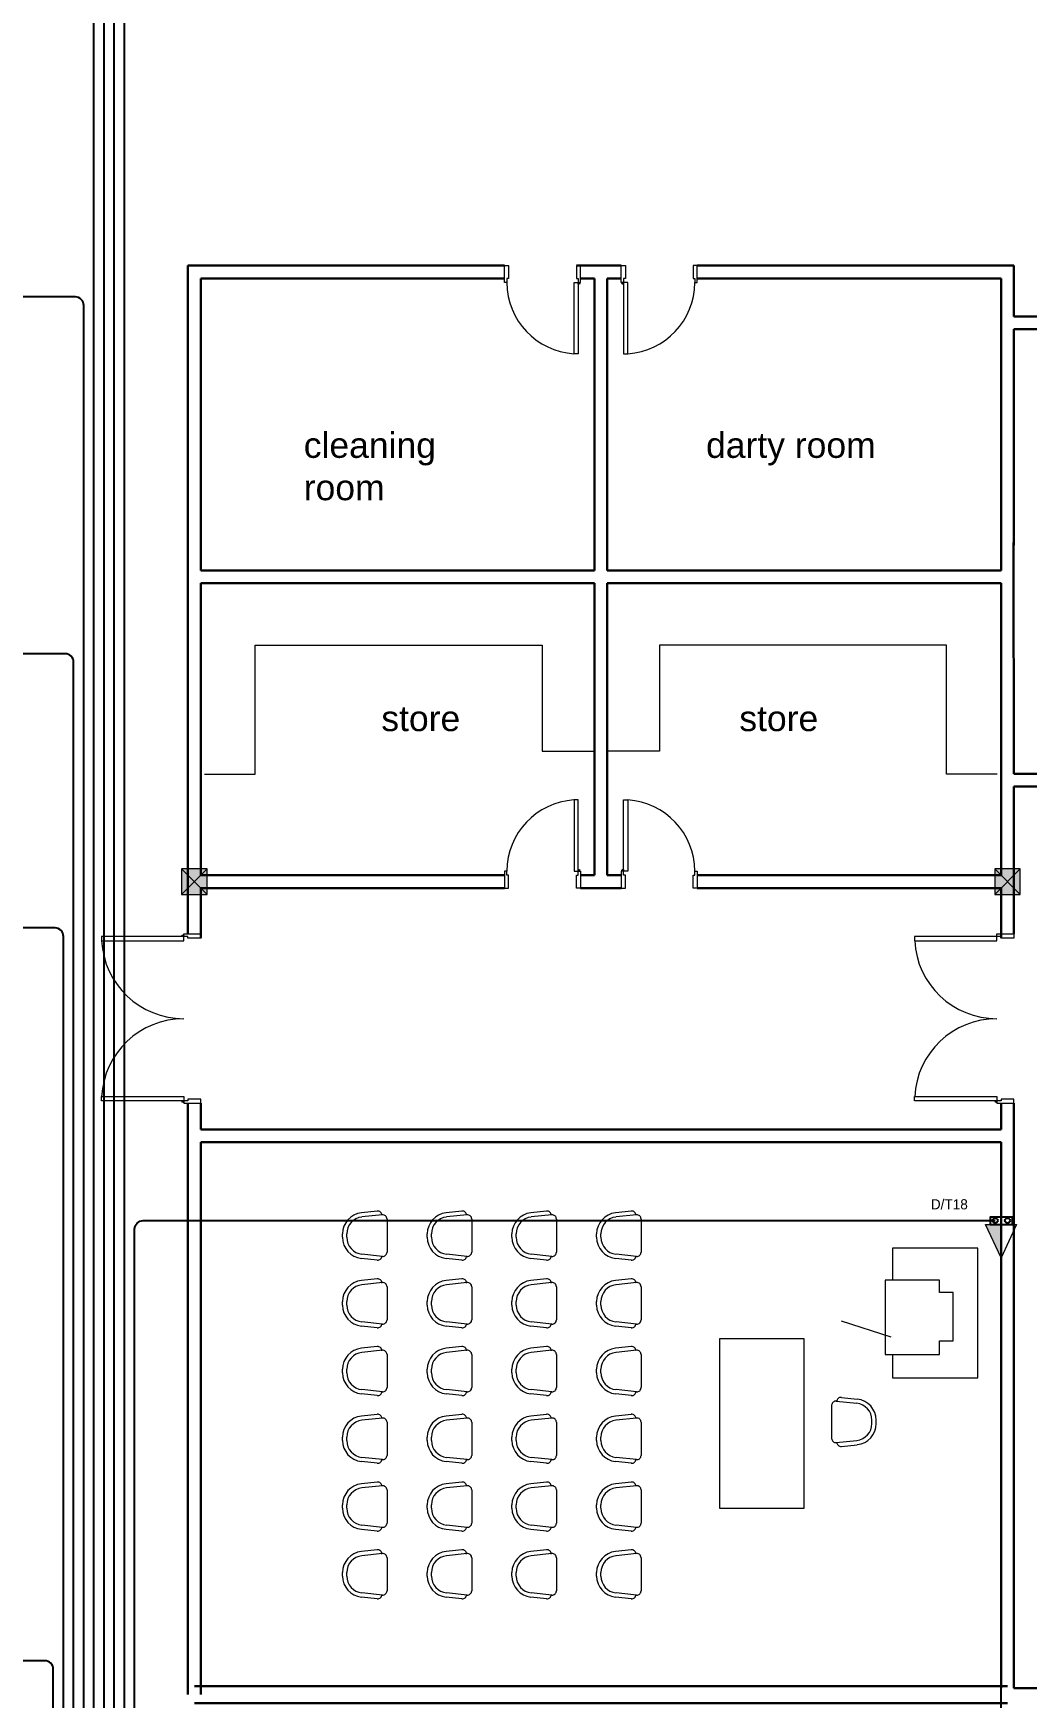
# Model space of a CAD drawing. Extents: x -59 to 582, y -1177 to 100.
# Drawn here: x 185.92 to 197.65, y -885.11 to -865.45 of the extents above; entities that cross this region are included whole.
import ezdxf
from ezdxf.enums import TextEntityAlignment as Align

# ---------------------------------------------------------------- set-up
doc = ezdxf.new("R2010")
doc.units = 0
doc.header["$LTSCALE"] = 0.15
doc.layers.get('0').update_dxf_attribs({"color": 252})
for name, color, linetype in [('0 sockets', 252, 'Continuous'), ('0 sound', 252, 'Continuous'), ('00', 252, 'Continuous'), ('AUTOINCR', 7, 'Continuous'), ('d1', 252, 'Continuous'), ('grocol', 252, 'Continuous')]:
    doc.layers.add(name, color=color, linetype=linetype)
for name, color, linetype, lineweight in [('anal', 252, 'Continuous', 20), ('DOOR', 252, 'Continuous', 20), ('elev', 252, 'Continuous', 9), ('FUR', 252, 'Continuous', 9), ('sofa', 252, 'Continuous', 9), ('T-STRUCTURED', 7, 'Continuous', 0), ('wall', 252, 'Continuous', 30)]:
    doc.layers.add(name, color=color, linetype=linetype, lineweight=lineweight)
doc.styles.add('ROMAND', font='ROMAND.SHX')

# ---------------------------------------------------------------- blocks, each defined once
blk = doc.blocks.new('WQ')
h = blk.add_hatch(color=6)
h.dxf.hatch_style = 1
h.paths.add_polyline_path([(-126.091, 5), (-126.091, -169.521), (126.091, -169.521), (126.091, 5)])
h.paths.add_polyline_path([(121.091, 0), (121.091, -164.521), (-121.091, -164.521), (-121.091, 0)], flags=16)
at = {"layer": '0 sockets', "color": 3, "style": 'ROMAND'}
blk.add_attdef('ACCESS_CONTROL', (-48.663, 7.622), '', height=7.973, dxfattribs=at)
blk = doc.blocks.new('ARCH')
at = {"layer": 'anal'}
for points in [[(17.55, 358.35), (17.25, 358.35), (17.25, 358.05), (17.55, 358.05)], [(27.15, 358.35), (26.85, 358.35), (26.85, 358.05), (27.15, 358.05)]]:
    blk.add_hatch(color=256, dxfattribs=at).paths.add_polyline_path(points)
for p, q in [((17.25, 358.35), (17.55, 358.05)), ((17.55, 358.35), (17.25, 358.05)), ((17.55, 358.35), (17.25, 358.35)), ((17.25, 358.35), (17.25, 358.05)), ((17.55, 358.05), (17.55, 358.35)), ((26.85, 358.35), (27.15, 358.05)), ((27.15, 358.35), (26.85, 358.05)), ((27.15, 358.35), (26.85, 358.35)), ((26.85, 358.35), (26.85, 358.05)), ((27.15, 358.05), (27.15, 358.35)), ((17.25, 358.05), (17.55, 358.05)), ((26.85, 358.05), (27.15, 358.05))]:
    blk.add_line(p, q, dxfattribs=at)
at = {"layer": 'DOOR'}
for points in [[(21.091, 365.275), (21.061, 365.275), (21.061, 365.475), (21.111, 365.475), (21.111, 365.325), (21.091, 365.325)], [(21.931, 365.275), (21.961, 365.275), (21.961, 365.475), (21.911, 365.475), (21.911, 365.325), (21.931, 365.325)], [(22.469, 365.275), (22.439, 365.275), (22.439, 365.475), (22.489, 365.475), (22.489, 365.325), (22.469, 365.325)], [(23.309, 365.275), (23.339, 365.275), (23.339, 365.475), (23.289, 365.475), (23.289, 365.325), (23.309, 365.325)], [(21.931, 365.275), (21.931, 364.435), (21.883, 364.435), (21.883, 365.275)], [(22.469, 365.275), (22.469, 364.435), (22.517, 364.435), (22.517, 365.275)], [(21.931, 358.325), (21.931, 359.165), (21.883, 359.165), (21.883, 358.325)], [(22.469, 358.325), (22.469, 359.165), (22.517, 359.165), (22.517, 358.325)], [(21.091, 358.325), (21.061, 358.325), (21.061, 358.125), (21.111, 358.125), (21.111, 358.275), (21.091, 358.275)], [(21.931, 358.325), (21.961, 358.325), (21.961, 358.125), (21.911, 358.125), (21.911, 358.275), (21.931, 358.275)], [(22.469, 358.325), (22.439, 358.325), (22.439, 358.125), (22.489, 358.125), (22.489, 358.275), (22.469, 358.275)], [(23.309, 358.325), (23.339, 358.325), (23.339, 358.125), (23.289, 358.125), (23.289, 358.275), (23.309, 358.275)], [(17.275, 357.553), (16.305, 357.553), (16.305, 357.503), (17.275, 357.503)], [(17.275, 357.553), (17.275, 357.583), (17.475, 357.583), (17.475, 357.533), (17.325, 357.533), (17.325, 357.553)], [(26.875, 357.553), (25.905, 357.553), (25.905, 357.503), (26.875, 357.503)], [(26.875, 357.553), (26.875, 357.583), (27.075, 357.583), (27.075, 357.533), (26.925, 357.533), (26.925, 357.553)], [(17.275, 355.613), (16.305, 355.613), (16.305, 355.663), (17.275, 355.663)], [(17.275, 355.613), (17.275, 355.583), (17.475, 355.583), (17.475, 355.633), (17.325, 355.633), (17.325, 355.613)], [(26.875, 355.613), (25.905, 355.613), (25.905, 355.663), (26.875, 355.663)], [(26.875, 355.613), (26.875, 355.583), (27.075, 355.583), (27.075, 355.633), (26.925, 355.633), (26.925, 355.613)]]:
    blk.add_lwpolyline(points, close=True, dxfattribs=at)
for centre in [(21.941, 365.265), (22.459, 365.265), (21.941, 358.335), (22.459, 358.335), (17.265, 357.563), (17.265, 355.603), (26.865, 355.603)]:
    blk.add_circle(centre, 0.01, dxfattribs=at)
for centre, radius, start, end in [((21.936, 365.278), 0.845, 180.2218, 266.3889), ((22.464, 365.278), 0.845, 273.6111, 359.7782), ((21.936, 358.322), 0.845, 93.6111, 179.7782), ((22.464, 358.322), 0.845, 0.2218, 86.3889), ((17.275, 357.553), 0.971, 182.9508, 270), ((26.875, 357.553), 0.971, 182.9508, 270), ((17.275, 355.611), 0.971, 90, 177.0492), ((26.875, 355.611), 0.971, 90, 177.0492)]:
    blk.add_arc(centre, radius, start, end, dxfattribs=at)
at = {"layer": 'elev', "ltscale": 0.5}
for p, q in [((26.651, 353.873), (25.642, 353.873)), ((25.642, 353.873), (25.642, 353.493)), ((26.651, 352.339), (26.651, 353.873)), ((25.555, 353.493), (25.555, 352.617)), ((26.198, 353.493), (25.555, 353.493)), ((26.198, 353.347), (26.198, 353.493)), ((26.359, 353.347), (26.198, 353.347)), ((26.359, 352.777), (26.359, 353.347)), ((25.628, 352.821), (25.043, 353.011)), ((26.198, 352.777), (26.359, 352.777)), ((26.198, 352.617), (26.198, 352.777)), ((25.555, 352.617), (26.198, 352.617)), ((25.642, 352.617), (25.642, 352.339)), ((25.642, 352.339), (26.651, 352.339))]:
    blk.add_line(p, q, dxfattribs=at)
at = {"layer": 'FUR'}
for p, q in [((19.56, 354.309), (19.373, 354.289)), ((19.621, 354.266), (19.379, 354.24)), ((19.675, 354.216), (19.675, 353.825)), ((20.56, 354.309), (20.373, 354.289)), ((20.621, 354.266), (20.379, 354.24)), ((20.675, 354.216), (20.675, 353.825)), ((21.56, 354.309), (21.373, 354.289)), ((21.621, 354.266), (21.379, 354.24)), ((21.675, 354.216), (21.675, 353.825)), ((22.56, 354.309), (22.373, 354.289)), ((22.621, 354.266), (22.379, 354.24)), ((22.675, 354.216), (22.675, 353.825)), ((19.15, 354), (19.15, 354.041)), ((19.2, 354), (19.2, 354.041)), ((20.15, 354), (20.15, 354.041)), ((20.2, 354), (20.2, 354.041)), ((21.15, 354), (21.15, 354.041)), ((21.2, 354), (21.2, 354.041)), ((22.15, 354), (22.15, 354.041)), ((22.2, 354), (22.2, 354.041)), ((19.56, 353.731), (19.373, 353.751)), ((19.621, 353.775), (19.379, 353.801)), ((20.56, 353.731), (20.373, 353.751)), ((20.621, 353.775), (20.379, 353.801)), ((21.56, 353.731), (21.373, 353.751)), ((21.621, 353.775), (21.379, 353.801)), ((22.56, 353.731), (22.373, 353.751)), ((22.621, 353.775), (22.379, 353.801)), ((19.56, 353.509), (19.373, 353.489)), ((19.621, 353.466), (19.379, 353.44)), ((20.56, 353.509), (20.373, 353.489)), ((20.621, 353.466), (20.379, 353.44)), ((21.56, 353.509), (21.373, 353.489)), ((21.621, 353.466), (21.379, 353.44)), ((22.56, 353.509), (22.373, 353.489)), ((22.621, 353.466), (22.379, 353.44)), ((19.15, 353.2), (19.15, 353.241)), ((19.2, 353.2), (19.2, 353.241)), ((19.675, 353.416), (19.675, 353.025)), ((20.15, 353.2), (20.15, 353.241)), ((20.2, 353.2), (20.2, 353.241)), ((20.675, 353.416), (20.675, 353.025)), ((21.15, 353.2), (21.15, 353.241)), ((21.2, 353.2), (21.2, 353.241)), ((21.675, 353.416), (21.675, 353.025)), ((22.15, 353.2), (22.15, 353.241)), ((22.2, 353.2), (22.2, 353.241)), ((22.675, 353.416), (22.675, 353.025)), ((19.56, 352.931), (19.373, 352.951)), ((19.621, 352.975), (19.379, 353.001)), ((20.56, 352.931), (20.373, 352.951)), ((20.621, 352.975), (20.379, 353.001)), ((21.56, 352.931), (21.373, 352.951)), ((21.621, 352.975), (21.379, 353.001)), ((22.56, 352.931), (22.373, 352.951)), ((22.621, 352.975), (22.379, 353.001)), ((19.56, 352.709), (19.373, 352.689)), ((19.621, 352.666), (19.379, 352.64)), ((20.56, 352.709), (20.373, 352.689)), ((20.621, 352.666), (20.379, 352.64)), ((21.56, 352.709), (21.373, 352.689)), ((21.621, 352.666), (21.379, 352.64)), ((22.56, 352.709), (22.373, 352.689)), ((22.621, 352.666), (22.379, 352.64)), ((23.6, 352.8), (23.6, 350.8)), ((24.6, 352.8), (23.6, 352.8)), ((24.6, 350.8), (24.6, 352.8)), ((19.15, 352.4), (19.15, 352.441)), ((19.2, 352.4), (19.2, 352.441)), ((19.675, 352.616), (19.675, 352.225)), ((20.15, 352.4), (20.15, 352.441)), ((20.2, 352.4), (20.2, 352.441)), ((20.675, 352.616), (20.675, 352.225)), ((21.15, 352.4), (21.15, 352.441)), ((21.2, 352.4), (21.2, 352.441)), ((21.675, 352.616), (21.675, 352.225)), ((22.15, 352.4), (22.15, 352.441)), ((22.2, 352.4), (22.2, 352.441)), ((22.675, 352.616), (22.675, 352.225)), ((19.56, 352.131), (19.373, 352.151)), ((19.621, 352.175), (19.379, 352.201)), ((20.56, 352.131), (20.373, 352.151)), ((20.621, 352.175), (20.379, 352.201)), ((21.56, 352.131), (21.373, 352.151)), ((21.621, 352.175), (21.379, 352.201)), ((22.56, 352.131), (22.373, 352.151)), ((22.621, 352.175), (22.379, 352.201)), ((24.979, 352.066), (25.221, 352.04)), ((25.04, 352.109), (25.227, 352.089)), ((19.56, 351.909), (19.373, 351.889)), ((19.621, 351.866), (19.379, 351.84)), ((20.56, 351.909), (20.373, 351.889)), ((20.621, 351.866), (20.379, 351.84)), ((21.56, 351.909), (21.373, 351.889)), ((21.621, 351.866), (21.379, 351.84)), ((22.56, 351.909), (22.373, 351.889)), ((22.621, 351.866), (22.379, 351.84)), ((24.925, 352.016), (24.925, 351.625)), ((19.675, 351.816), (19.675, 351.425)), ((20.675, 351.816), (20.675, 351.425)), ((21.675, 351.816), (21.675, 351.425)), ((22.675, 351.816), (22.675, 351.425)), ((25.4, 351.8), (25.4, 351.841)), ((25.45, 351.8), (25.45, 351.841)), ((19.15, 351.6), (19.15, 351.641)), ((19.2, 351.6), (19.2, 351.641)), ((20.15, 351.6), (20.15, 351.641)), ((20.2, 351.6), (20.2, 351.641)), ((21.15, 351.6), (21.15, 351.641)), ((21.2, 351.6), (21.2, 351.641)), ((22.15, 351.6), (22.15, 351.641)), ((22.2, 351.6), (22.2, 351.641)), ((24.979, 351.575), (25.221, 351.601)), ((25.04, 351.531), (25.227, 351.551)), ((19.56, 351.331), (19.373, 351.351)), ((19.621, 351.375), (19.379, 351.401)), ((20.56, 351.331), (20.373, 351.351)), ((20.621, 351.375), (20.379, 351.401)), ((21.56, 351.331), (21.373, 351.351)), ((21.621, 351.375), (21.379, 351.401)), ((22.56, 351.331), (22.373, 351.351)), ((22.621, 351.375), (22.379, 351.401)), ((19.56, 351.109), (19.373, 351.089)), ((19.621, 351.066), (19.379, 351.04)), ((20.56, 351.109), (20.373, 351.089)), ((20.621, 351.066), (20.379, 351.04)), ((21.56, 351.109), (21.373, 351.089)), ((21.621, 351.066), (21.379, 351.04)), ((22.56, 351.109), (22.373, 351.089)), ((22.621, 351.066), (22.379, 351.04)), ((19.675, 351.016), (19.675, 350.625)), ((20.675, 351.016), (20.675, 350.625)), ((21.675, 351.016), (21.675, 350.625)), ((22.675, 351.016), (22.675, 350.625)), ((19.15, 350.8), (19.15, 350.841)), ((19.2, 350.8), (19.2, 350.841)), ((20.15, 350.8), (20.15, 350.841)), ((20.2, 350.8), (20.2, 350.841)), ((21.15, 350.8), (21.15, 350.841)), ((21.2, 350.8), (21.2, 350.841)), ((22.15, 350.8), (22.15, 350.841)), ((22.2, 350.8), (22.2, 350.841)), ((23.6, 350.8), (24.6, 350.8)), ((19.56, 350.531), (19.373, 350.551)), ((19.621, 350.575), (19.379, 350.601)), ((20.56, 350.531), (20.373, 350.551)), ((20.621, 350.575), (20.379, 350.601)), ((21.56, 350.531), (21.373, 350.551)), ((21.621, 350.575), (21.379, 350.601)), ((22.56, 350.531), (22.373, 350.551)), ((22.621, 350.575), (22.379, 350.601)), ((19.56, 350.309), (19.373, 350.289)), ((20.56, 350.309), (20.373, 350.289)), ((21.56, 350.309), (21.373, 350.289)), ((22.56, 350.309), (22.373, 350.289)), ((19.621, 350.266), (19.379, 350.24)), ((19.675, 350.216), (19.675, 349.825)), ((20.621, 350.266), (20.379, 350.24)), ((20.675, 350.216), (20.675, 349.825)), ((21.621, 350.266), (21.379, 350.24)), ((21.675, 350.216), (21.675, 349.825)), ((22.621, 350.266), (22.379, 350.24)), ((22.675, 350.216), (22.675, 349.825)), ((19.15, 350), (19.15, 350.041)), ((19.2, 350), (19.2, 350.041)), ((20.15, 350), (20.15, 350.041)), ((20.2, 350), (20.2, 350.041)), ((21.15, 350), (21.15, 350.041)), ((21.2, 350), (21.2, 350.041)), ((22.15, 350), (22.15, 350.041)), ((22.2, 350), (22.2, 350.041)), ((19.56, 349.731), (19.373, 349.751)), ((19.621, 349.775), (19.379, 349.801)), ((20.56, 349.731), (20.373, 349.751)), ((20.621, 349.775), (20.379, 349.801)), ((21.56, 349.731), (21.373, 349.751)), ((21.621, 349.775), (21.379, 349.801)), ((22.56, 349.731), (22.373, 349.751)), ((22.621, 349.775), (22.379, 349.801))]:
    blk.add_line(p, q, dxfattribs=at)
for centre, radius, start, end in [((19.4, 354.041), 0.25, 96.143, 180), ((19.4, 354.041), 0.2, 96.143, 180), ((19.565, 354.26), 0.05, 0, 96.143), ((19.625, 354.216), 0.05, 0, 94.9697), ((20.4, 354.041), 0.25, 96.143, 180), ((20.4, 354.041), 0.2, 96.143, 180), ((20.565, 354.26), 0.05, 0, 96.143), ((20.625, 354.216), 0.05, 0, 94.9697), ((21.4, 354.041), 0.25, 96.143, 180), ((21.4, 354.041), 0.2, 96.143, 180), ((21.565, 354.26), 0.05, 0, 96.143), ((21.625, 354.216), 0.05, 0, 94.9697), ((22.4, 354.041), 0.25, 96.143, 180), ((22.4, 354.041), 0.2, 96.143, 180), ((22.565, 354.26), 0.05, 0, 96.143), ((22.625, 354.216), 0.05, 0, 94.9697), ((19.4, 354), 0.25, 180, 263.857), ((19.4, 354), 0.2, 180, 263.857), ((19.625, 353.825), 0.05, 265.0303, 0), ((20.4, 354), 0.25, 180, 263.857), ((20.4, 354), 0.2, 180, 263.857), ((20.625, 353.825), 0.05, 265.0303, 0), ((21.4, 354), 0.25, 180, 263.857), ((21.4, 354), 0.2, 180, 263.857), ((21.625, 353.825), 0.05, 265.0303, 0), ((22.4, 354), 0.25, 180, 263.857), ((22.4, 354), 0.2, 180, 263.857), ((22.625, 353.825), 0.05, 265.0303, 0), ((19.565, 353.781), 0.05, 263.857, 0), ((20.565, 353.781), 0.05, 263.857, 0), ((21.565, 353.781), 0.05, 263.857, 0), ((22.565, 353.781), 0.05, 263.857, 0), ((19.4, 353.241), 0.25, 96.143, 180), ((19.4, 353.241), 0.2, 96.143, 180), ((19.565, 353.46), 0.05, 0, 96.143), ((19.625, 353.416), 0.05, 0, 94.9697), ((20.4, 353.241), 0.25, 96.143, 180), ((20.4, 353.241), 0.2, 96.143, 180), ((20.565, 353.46), 0.05, 0, 96.143), ((20.625, 353.416), 0.05, 0, 94.9697), ((21.4, 353.241), 0.25, 96.143, 180), ((21.4, 353.241), 0.2, 96.143, 180), ((21.565, 353.46), 0.05, 0, 96.143), ((21.625, 353.416), 0.05, 0, 94.9697), ((22.4, 353.241), 0.25, 96.143, 180), ((22.4, 353.241), 0.2, 96.143, 180), ((22.565, 353.46), 0.05, 0, 96.143), ((22.625, 353.416), 0.05, 0, 94.9697), ((19.4, 353.2), 0.25, 180, 263.857), ((19.4, 353.2), 0.2, 180, 263.857), ((20.4, 353.2), 0.25, 180, 263.857), ((20.4, 353.2), 0.2, 180, 263.857), ((21.4, 353.2), 0.25, 180, 263.857), ((21.4, 353.2), 0.2, 180, 263.857), ((22.4, 353.2), 0.25, 180, 263.857), ((22.4, 353.2), 0.2, 180, 263.857), ((19.565, 352.981), 0.05, 263.857, 0), ((19.625, 353.025), 0.05, 265.0303, 0), ((20.565, 352.981), 0.05, 263.857, 0), ((20.625, 353.025), 0.05, 265.0303, 0), ((21.565, 352.981), 0.05, 263.857, 0), ((21.625, 353.025), 0.05, 265.0303, 0), ((22.565, 352.981), 0.05, 263.857, 0), ((22.625, 353.025), 0.05, 265.0303, 0), ((19.4, 352.441), 0.25, 96.143, 180), ((19.4, 352.441), 0.2, 96.143, 180), ((19.565, 352.66), 0.05, 0, 96.143), ((19.625, 352.616), 0.05, 0, 94.9697), ((20.4, 352.441), 0.25, 96.143, 180), ((20.4, 352.441), 0.2, 96.143, 180), ((20.565, 352.66), 0.05, 0, 96.143), ((20.625, 352.616), 0.05, 0, 94.9697), ((21.4, 352.441), 0.25, 96.143, 180), ((21.4, 352.441), 0.2, 96.143, 180), ((21.565, 352.66), 0.05, 0, 96.143), ((21.625, 352.616), 0.05, 0, 94.9697), ((22.4, 352.441), 0.25, 96.143, 180), ((22.4, 352.441), 0.2, 96.143, 180), ((22.565, 352.66), 0.05, 0, 96.143), ((22.625, 352.616), 0.05, 0, 94.9697), ((19.4, 352.4), 0.25, 180, 263.857), ((19.4, 352.4), 0.2, 180, 263.857), ((20.4, 352.4), 0.25, 180, 263.857), ((20.4, 352.4), 0.2, 180, 263.857), ((21.4, 352.4), 0.25, 180, 263.857), ((21.4, 352.4), 0.2, 180, 263.857), ((22.4, 352.4), 0.25, 180, 263.857), ((22.4, 352.4), 0.2, 180, 263.857), ((19.565, 352.181), 0.05, 263.857, 0), ((19.625, 352.225), 0.05, 265.0303, 0), ((20.565, 352.181), 0.05, 263.857, 0), ((20.625, 352.225), 0.05, 265.0303, 0), ((21.565, 352.181), 0.05, 263.857, 0), ((21.625, 352.225), 0.05, 265.0303, 0), ((22.565, 352.181), 0.05, 263.857, 0), ((22.625, 352.225), 0.05, 265.0303, 0), ((24.975, 352.016), 0.05, 85.0303, 180), ((25.035, 352.06), 0.05, 83.857, 180), ((25.2, 351.841), 0.25, 0, 83.857), ((19.4, 351.641), 0.25, 96.143, 180), ((19.565, 351.86), 0.05, 0, 96.143), ((19.625, 351.816), 0.05, 0, 94.9697), ((20.4, 351.641), 0.25, 96.143, 180), ((20.565, 351.86), 0.05, 0, 96.143), ((20.625, 351.816), 0.05, 0, 94.9697), ((21.4, 351.641), 0.25, 96.143, 180), ((21.565, 351.86), 0.05, 0, 96.143), ((21.625, 351.816), 0.05, 0, 94.9697), ((22.4, 351.641), 0.25, 96.143, 180), ((22.565, 351.86), 0.05, 0, 96.143), ((22.625, 351.816), 0.05, 0, 94.9697), ((25.2, 351.841), 0.2, 0, 83.857), ((19.4, 351.641), 0.2, 96.143, 180), ((20.4, 351.641), 0.2, 96.143, 180), ((21.4, 351.641), 0.2, 96.143, 180), ((22.4, 351.641), 0.2, 96.143, 180), ((25.2, 351.8), 0.2, 276.143, 0), ((25.2, 351.8), 0.25, 276.143, 0), ((19.4, 351.6), 0.25, 180, 263.857), ((19.4, 351.6), 0.2, 180, 263.857), ((20.4, 351.6), 0.25, 180, 263.857), ((20.4, 351.6), 0.2, 180, 263.857), ((21.4, 351.6), 0.25, 180, 263.857), ((21.4, 351.6), 0.2, 180, 263.857), ((22.4, 351.6), 0.25, 180, 263.857), ((22.4, 351.6), 0.2, 180, 263.857), ((24.975, 351.625), 0.05, 180, 274.9697), ((25.035, 351.581), 0.05, 180, 276.143), ((19.565, 351.381), 0.05, 263.857, 0), ((19.625, 351.425), 0.05, 265.0303, 0), ((20.565, 351.381), 0.05, 263.857, 0), ((20.625, 351.425), 0.05, 265.0303, 0), ((21.565, 351.381), 0.05, 263.857, 0), ((21.625, 351.425), 0.05, 265.0303, 0), ((22.565, 351.381), 0.05, 263.857, 0), ((22.625, 351.425), 0.05, 265.0303, 0), ((19.4, 350.841), 0.25, 96.143, 180), ((19.565, 351.06), 0.05, 0, 96.143), ((19.625, 351.016), 0.05, 0, 94.9697), ((20.4, 350.841), 0.25, 96.143, 180), ((20.565, 351.06), 0.05, 0, 96.143), ((20.625, 351.016), 0.05, 0, 94.9697), ((21.4, 350.841), 0.25, 96.143, 180), ((21.565, 351.06), 0.05, 0, 96.143), ((21.625, 351.016), 0.05, 0, 94.9697), ((22.4, 350.841), 0.25, 96.143, 180), ((22.565, 351.06), 0.05, 0, 96.143), ((22.625, 351.016), 0.05, 0, 94.9697), ((19.4, 350.841), 0.2, 96.143, 180), ((20.4, 350.841), 0.2, 96.143, 180), ((21.4, 350.841), 0.2, 96.143, 180), ((22.4, 350.841), 0.2, 96.143, 180), ((19.4, 350.8), 0.25, 180, 263.857), ((19.4, 350.8), 0.2, 180, 263.857), ((20.4, 350.8), 0.25, 180, 263.857), ((20.4, 350.8), 0.2, 180, 263.857), ((21.4, 350.8), 0.25, 180, 263.857), ((21.4, 350.8), 0.2, 180, 263.857), ((22.4, 350.8), 0.25, 180, 263.857), ((22.4, 350.8), 0.2, 180, 263.857), ((19.565, 350.581), 0.05, 263.857, 0), ((19.625, 350.625), 0.05, 265.0303, 0), ((20.565, 350.581), 0.05, 263.857, 0), ((20.625, 350.625), 0.05, 265.0303, 0), ((21.565, 350.581), 0.05, 263.857, 0), ((21.625, 350.625), 0.05, 265.0303, 0), ((22.565, 350.581), 0.05, 263.857, 0), ((22.625, 350.625), 0.05, 265.0303, 0), ((19.4, 350.041), 0.25, 96.143, 180), ((19.565, 350.26), 0.05, 0, 96.143), ((20.4, 350.041), 0.25, 96.143, 180), ((20.565, 350.26), 0.05, 0, 96.143), ((21.4, 350.041), 0.25, 96.143, 180), ((21.565, 350.26), 0.05, 0, 96.143), ((22.4, 350.041), 0.25, 96.143, 180), ((22.565, 350.26), 0.05, 0, 96.143), ((19.4, 350.041), 0.2, 96.143, 180), ((19.625, 350.216), 0.05, 0, 94.9697), ((20.4, 350.041), 0.2, 96.143, 180), ((20.625, 350.216), 0.05, 0, 94.9697), ((21.4, 350.041), 0.2, 96.143, 180), ((21.625, 350.216), 0.05, 0, 94.9697), ((22.4, 350.041), 0.2, 96.143, 180), ((22.625, 350.216), 0.05, 0, 94.9697), ((19.4, 350), 0.25, 180, 263.857), ((19.4, 350), 0.2, 180, 263.857), ((20.4, 350), 0.25, 180, 263.857), ((20.4, 350), 0.2, 180, 263.857), ((21.4, 350), 0.25, 180, 263.857), ((21.4, 350), 0.2, 180, 263.857), ((22.4, 350), 0.25, 180, 263.857), ((22.4, 350), 0.2, 180, 263.857), ((19.565, 349.781), 0.05, 263.857, 0), ((19.625, 349.825), 0.05, 265.0303, 0), ((20.565, 349.781), 0.05, 263.857, 0), ((20.625, 349.825), 0.05, 265.0303, 0), ((21.565, 349.781), 0.05, 263.857, 0), ((21.625, 349.825), 0.05, 265.0303, 0), ((22.565, 349.781), 0.05, 263.857, 0), ((22.625, 349.825), 0.05, 265.0303, 0)]:
    blk.add_arc(centre, radius, start, end, dxfattribs=at)
at = {"layer": 'grocol', "ltscale": 0.5}
blk.add_line((26.927, 344.826), (26.927, 348.67), dxfattribs=at)
at = {"layer": 'sofa'}
for p, q in [((18.12, 360.992), (21.506, 360.992)), ((18.12, 359.471), (18.12, 360.992)), ((21.506, 360.992), (21.506, 359.743)), ((22.894, 360.992), (22.894, 359.743)), ((26.28, 360.992), (22.894, 360.992)), ((26.28, 359.471), (26.28, 360.992)), ((21.506, 359.743), (22.125, 359.743)), ((22.894, 359.743), (22.275, 359.743)), ((17.52, 359.471), (18.12, 359.471)), ((26.88, 359.471), (26.28, 359.471))]:
    blk.add_line(p, q, dxfattribs=at)
at = {"layer": 'wall'}
for p, q in [((17.325, 365.475), (17.325, 357.583)), ((21.061, 365.475), (17.325, 365.475)), ((22.439, 365.475), (21.911, 365.475)), ((27.075, 365.475), (23.339, 365.475)), ((27.075, 365.475), (27, 365.475)), ((27.075, 365.475), (27.075, 364.875)), ((17.475, 365.325), (17.475, 361.875)), ((21.061, 365.325), (17.475, 365.325)), ((17.475, 365.325), (17.475, 364.275)), ((22.125, 365.325), (21.961, 365.325)), ((22.125, 365.325), (22.125, 361.875)), ((22.275, 365.325), (22.275, 361.875)), ((22.439, 365.325), (22.275, 365.325)), ((22.439, 365.325), (22.275, 365.325)), ((23.925, 365.325), (23.339, 365.325)), ((23.925, 365.325), (23.339, 365.325)), ((26.925, 365.325), (23.339, 365.325)), ((26.925, 365.325), (26.925, 361.875)), ((26.925, 365.325), (26.925, 361.875)), ((27.075, 365.325), (27.075, 364.875)), ((27.499, 364.875), (27.075, 364.875)), ((27.075, 364.725), (27.075, 363.075)), ((27.075, 364.725), (27.075, 362.175)), ((27.499, 364.725), (27.075, 364.725)), ((17.475, 364.125), (17.475, 361.875)), ((26.925, 364.125), (26.925, 361.875)), ((27.074, 362.204), (27.075, 359.475)), ((22.125, 361.875), (17.475, 361.875)), ((26.925, 361.875), (22.275, 361.875)), ((22.125, 361.725), (17.475, 361.725)), ((17.475, 361.725), (17.475, 360.675)), ((17.475, 361.725), (17.475, 358.275)), ((22.125, 361.725), (22.125, 358.275)), ((26.925, 361.725), (22.275, 361.725)), ((22.275, 361.725), (22.275, 358.275)), ((26.925, 361.725), (26.925, 360.675)), ((26.925, 361.725), (26.925, 358.275)), ((27.549, 359.475), (27.075, 359.475)), ((27.499, 359.325), (27.075, 359.325)), ((27.075, 359.325), (27.075, 358.275)), ((21.061, 358.275), (17.475, 358.275)), ((22.125, 358.275), (21.961, 358.275)), ((22.439, 358.275), (22.275, 358.275)), ((23.925, 358.275), (23.339, 358.275)), ((26.925, 358.275), (23.911, 358.275)), ((27.075, 358.282), (27.075, 357.583)), ((27.075, 358.282), (27.075, 357.583)), ((21.061, 358.125), (17.475, 358.125)), ((17.475, 358.125), (17.475, 357.533)), ((22.439, 358.125), (21.961, 358.125)), ((23.925, 358.125), (23.339, 358.125)), ((26.925, 358.125), (23.917, 358.125)), ((26.925, 358.125), (26.925, 357.533)), ((26.925, 358.125), (26.925, 357.533)), ((17.325, 355.583), (17.325, 348.6)), ((17.475, 355.583), (17.475, 355.275)), ((26.925, 355.583), (26.925, 355.275)), ((27.075, 355.583), (27.075, 348.675)), ((26.925, 355.451), (26.925, 355.275)), ((27.075, 355.401), (27.075, 352.8)), ((23.925, 355.275), (17.475, 355.275)), ((26.925, 355.275), (23.858, 355.275)), ((24, 355.125), (17.475, 355.125)), ((17.475, 355.125), (17.475, 348.6)), ((26.925, 355.125), (24, 355.125)), ((26.925, 355.125), (26.925, 354.525)), ((26.925, 355.125), (26.925, 354.525)), ((26.925, 354.525), (26.925, 353.75)), ((26.925, 354.525), (26.925, 353.75)), ((26.925, 353.823), (26.925, 352.983)), ((26.925, 353.65), (26.925, 353.15)), ((26.925, 353.15), (26.925, 353.65)), ((26.925, 353.65), (26.925, 353.15)), ((26.925, 353.65), (26.925, 353.15)), ((26.925, 353.05), (26.925, 348.675)), ((26.925, 353.05), (26.925, 352.8)), ((27, 348.7), (17.4, 348.7)), ((29.925, 348.675), (27.075, 348.675)), ((27, 348.5), (17.4, 348.5))]:
    blk.add_line(p, q, dxfattribs=at)
at = {"layer": 'd1', "char_height": 0.3, "width": 2.4256, "attachment_point": 1}
for s, insert in [('{\\fArial|b0|i0|c0|p34;cleaning room}', (18.692, 363.505)), ('{\\fArial|b0|i0|c0|p34;darty room}', (23.442, 363.505)), ('{\\fArial|b0|i0|c0|p34;store}', (19.608, 360.278)), ('{\\fArial|b0|i0|c0|p34;store}', (23.835, 360.278))]:
    blk.add_mtext(s, dxfattribs=dict(at, insert=insert))
blk = doc.blocks.new('DAR-DB112-B1-TI0003_dwg__U74-18406553-LEGEND')
at = {"layer": 'T-STRUCTURED'}
blk.add_hatch(color=256, dxfattribs=at).paths.add_polyline_path([(0, 0), (0, 295), (-138, 295)])
blk.add_line((0, 295), (0, 0), dxfattribs=at)
at = {"layer": 'T-STRUCTURED', "flags": 128}
blk.add_lwpolyline([(138, 295), (0, 0), (-138, 295)], close=True, dxfattribs=at)
blk = doc.blocks.new('data and tele')
h = blk.add_hatch()
h.set_pattern_fill('ANGLE', color=3)
h.set_pattern_definition([(0, (0, 0), (0, 6.985), [5.08, -1.905]), (90, (0, 0), (-6.985, 4e-16), [5.08, -1.905])])
h.paths.add_polyline_path([(0.106, 0.047, 1), (0.046, 0.047, 1)])
at = {"color": 3}
blk.add_lwpolyline([(-0.129, 0), (0.136, 0), (0.136, 0.086), (-0.129, 0.086)], close=True, dxfattribs=at)
for centre in [(-0.069, 0.047), (0.076, 0.047)]:
    blk.add_circle(centre, 0.03, dxfattribs=at)
at = {"xscale": 0.001331826653845942, "yscale": 0.001331826653845942, "zscale": 0.001331826653845942}
blk.add_blockref('DAR-DB112-B1-TI0003_dwg__U74-18406553-LEGEND', (0, -0.392), dxfattribs=at)
blk = doc.blocks.new('*U286')
at = {"layer": '0 sound', "color": 3}
blk.add_blockref('data and tele', (26.925, 354.15), dxfattribs=at)

msp = doc.modelspace()

# ---------------------------------------------------------------- linework, layer by layer
at = {"layer": '0 sockets', "color": 1}
for points in [[(229.097, -880.299), (229.097, -875.358, 0.414214), (228.997, -875.258), (214.419, -875.258, 0.414214), (214.319, -875.358), (214.319, -893.077, -0.414214), (214.219, -893.177), (186.977, -893.177, -0.414214), (186.877, -893.077), (186.877, -864.907, -0.414214), (186.977, -864.807), (231.825, -864.807, 0.414214), (231.925, -864.707), (231.925, -859.001, -0.414214), (232.025, -858.901), (237.357, -858.901)], [(229.217, -880.299), (229.217, -875.238, 0.414214), (229.117, -875.138), (214.299, -875.138, 0.414214), (214.199, -875.238), (214.199, -892.957, -0.414214), (214.099, -893.057), (187.097, -893.057, -0.414214), (186.997, -892.957), (186.997, -865.027, -0.414214), (187.097, -864.927), (232.91, -864.927, 0.414214), (233.01, -864.827), (233.01, -859.425, -0.414214), (233.11, -859.325), (243.788, -859.325, 0.414214), (243.888, -859.225), (243.888, -858.901)], [(228.857, -880.299), (228.857, -875.598, 0.414214), (228.757, -875.498), (214.659, -875.498, 0.414214), (214.559, -875.598), (214.559, -893.317, -0.414214), (214.459, -893.417), (186.737, -893.417, -0.414214), (186.637, -893.317), (186.637, -864.667, -0.414214), (186.737, -864.567), (192.981, -864.567, 0.414214), (193.081, -864.467), (193.081, -863.351)], [(228.977, -880.299), (228.977, -875.478, 0.414214), (228.877, -875.378), (214.539, -875.378, 0.414214), (214.439, -875.478), (214.439, -893.197, -0.414214), (214.339, -893.297), (186.857, -893.297, -0.414214), (186.757, -893.197), (186.757, -864.787, -0.414214), (186.857, -864.687), (201.526, -864.687, 0.414214), (201.626, -864.587), (201.626, -863.351)], [(228.737, -880.299), (228.737, -875.718, 0.414214), (228.637, -875.618), (214.779, -875.618, 0.414214), (214.679, -875.718), (214.679, -893.437, -0.414214), (214.579, -893.537), (186.617, -893.537, -0.414214), (186.517, -893.437), (186.517, -868.668, 0.414214), (186.417, -868.568), (183.594, -868.568)], [(228.617, -880.299), (228.617, -875.838, 0.414214), (228.517, -875.738), (214.899, -875.738, 0.414214), (214.799, -875.838), (214.799, -893.557, -0.414214), (214.699, -893.657), (186.497, -893.657, -0.414214), (186.397, -893.557), (186.397, -872.882, 0.414214), (186.297, -872.782), (183.594, -872.782)], [(229.337, -880.299), (229.337, -875.118, 0.414214), (229.237, -875.018), (214.179, -875.018, 0.414214), (214.079, -875.118), (214.079, -892.837, -0.414214), (213.979, -892.937), (187.217, -892.937, -0.414214), (187.117, -892.837), (187.117, -879.576, -0.414214), (187.217, -879.476), (197.279, -879.476)], [(228.497, -880.299), (228.497, -875.958, 0.414214), (228.397, -875.858), (215.019, -875.858, 0.414214), (214.919, -875.958), (214.919, -893.677, -0.414214), (214.819, -893.777), (186.377, -893.777, -0.414214), (186.277, -893.677), (186.277, -876.12, 0.414214), (186.177, -876.02), (185.398, -876.02)], [(228.377, -880.299), (228.377, -876.078, 0.414214), (228.277, -875.978), (215.139, -875.978, 0.414214), (215.039, -876.078), (215.039, -893.797, -0.414214), (214.939, -893.897), (186.257, -893.897, -0.414214), (186.157, -893.797), (186.157, -884.774, 0.414214), (186.057, -884.674), (185.394, -884.674)]]:
    msp.add_lwpolyline(points, format="xyb", dxfattribs=at)

# ---------------------------------------------------------------- block references
at = {"layer": '0 sockets', "color": 3}
msp.add_blockref('WQ', (244.611, -795.277), dxfattribs=at)
at = {"layer": '0 sound', "color": 3}
for name, p in [('data and tele', (197.347, -879.523)), ('*U286', (170.422, -1233.673))]:
    msp.add_blockref(name, p, dxfattribs=at)
at = {"layer": '00', "color": 3}
msp.add_blockref('ARCH', (170.422, -1233.673), dxfattribs=at)

# ---------------------------------------------------------------- texts
at = {"layer": 'AUTOINCR', "color": 1}
msp.add_text('D/T18', height=0.12, dxfattribs=at).set_placement((196.955, -879.379), align=Align.BOTTOM_RIGHT)

doc.saveas('drawing.dxf')
